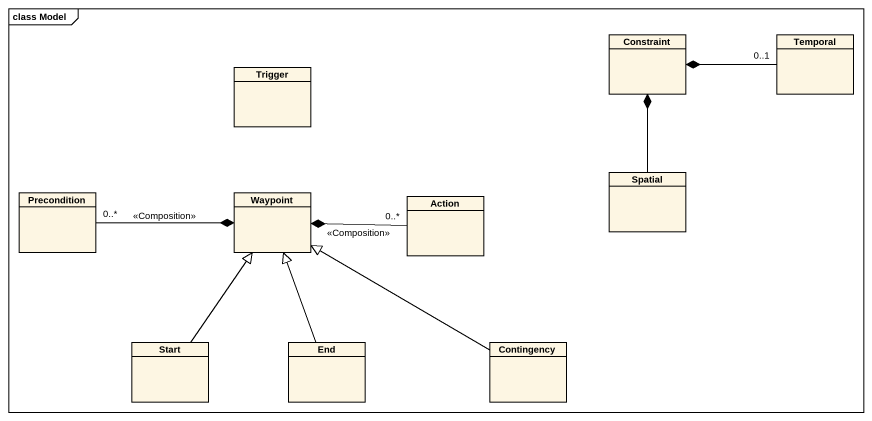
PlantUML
@startuml
mainframe class Model
hide circle
hide empty members
class Trigger
class Constraint
class Temporal
class Spatial
class Precondition
class Waypoint
class "Action" as Action_
class "Start" as Start_
class "End" as End_
class Contingency
Temporal "0..1" -left-* Constraint
Spatial -up-* Constraint
Precondition "0..*" -right-* Waypoint : <<Composition>>
Action_ "0..*" -left-* Waypoint : <<Composition>>
Start_ -up-|> Waypoint
End_ -up-|> Waypoint
Contingency -left-|> Waypoint
@enduml
